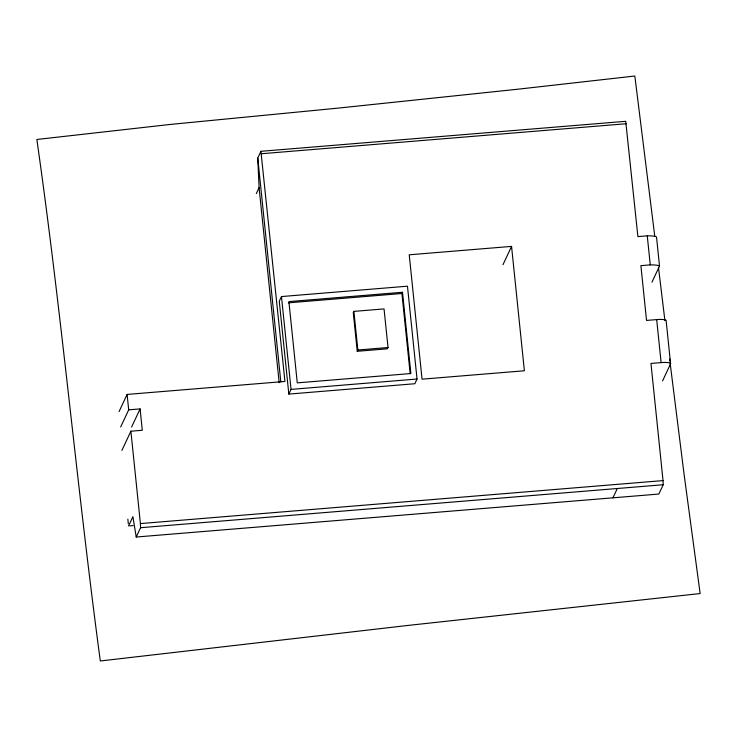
<?xml version="1.0" encoding="UTF-8"?>
<svg xmlns="http://www.w3.org/2000/svg" width="737" height="737" viewBox="0 0 737 737"><rect width="100%" height="100%" fill="white"/><g stroke="black" fill="none" stroke-linecap="round" stroke-linejoin="round"><path stroke-width="1.11" d="M119.072 411.578L127.105 394.433L284.943 381.453L260.916 151.315L625.713 121.31L637.901 236.614L647.27 235.84A16.472 3.049 -5.9 0 1 656.52 237.001L659.514 266.048L651.941 282.207M120.656 426.99L128.689 409.846L127.105 394.433M131.591 427.064L140.094 408.906L128.689 409.846M279.166 382.641L259.083 187.668L257.766 158.05L260.916 151.315M121.909 450.381L130.891 431.209L142.296 430.27L140.094 408.906M256.31 193.601L259.083 187.668M128.542 525.969L132.9 516.674L136.216 537.024L658.85 494.048L663.208 484.734L663.033 480.598L650.964 363.433L661.117 362.604A10.53 1.953 -5.9 0 1 670.587 363.792L666.156 320.788A10.53 1.953 -5.9 0 0 656.685 319.591L646.533 320.429L640.895 265.652L650.264 264.887A16.472 3.049 -5.9 0 1 659.514 266.048M136.216 537.024L140.583 527.71L140.408 523.583L130.891 431.209M281.479 296.56L279.268 301.258L288.84 394.092L414.82 383.728L417.031 379.03L407.469 286.196L281.479 296.56L291.041 389.394L288.84 394.092M353.88 311.392L353.272 312.681L357.252 351.291L387.422 348.813L388.031 347.514L384.051 308.914L353.88 311.392L357.86 350.001L357.252 351.291M410.168 373.641L401.914 293.51L402.503 292.257L288.895 301.599L297.269 382.872L410.877 373.53L402.503 292.257M502.966 264.74L511.561 246.388L409.228 254.799L422.043 379.177L524.376 370.766L511.561 246.388M662.563 380.918L670.587 363.792M612.944 497.825L617.311 488.511M261.478 153.729L626.275 123.733M288.305 302.852L401.914 293.51M357.86 350.001L388.031 347.514M291.041 389.394L417.031 379.03M140.408 523.583L663.033 480.598M129.694 525.877L133.13 525.592M140.583 527.71L663.208 484.734M664.921 320.687L658.51 267.724M669.62 358.956L669.878 361.093M670.145 363.23L684.139 474.739L700.15 593.552L408.731 625.354L100.306 660.978C77.007 487.406 61.622 312.875 36.85 139.477L170.173 124.452L337.389 108.192L517.567 89.241L634.833 76.022L654.778 236.282M656.685 319.591L661.117 362.604M647.27 235.84L650.264 264.887M257.766 158.05L280.815 381.886M127.851 519.18L128.312 523.712"/></g></svg>
